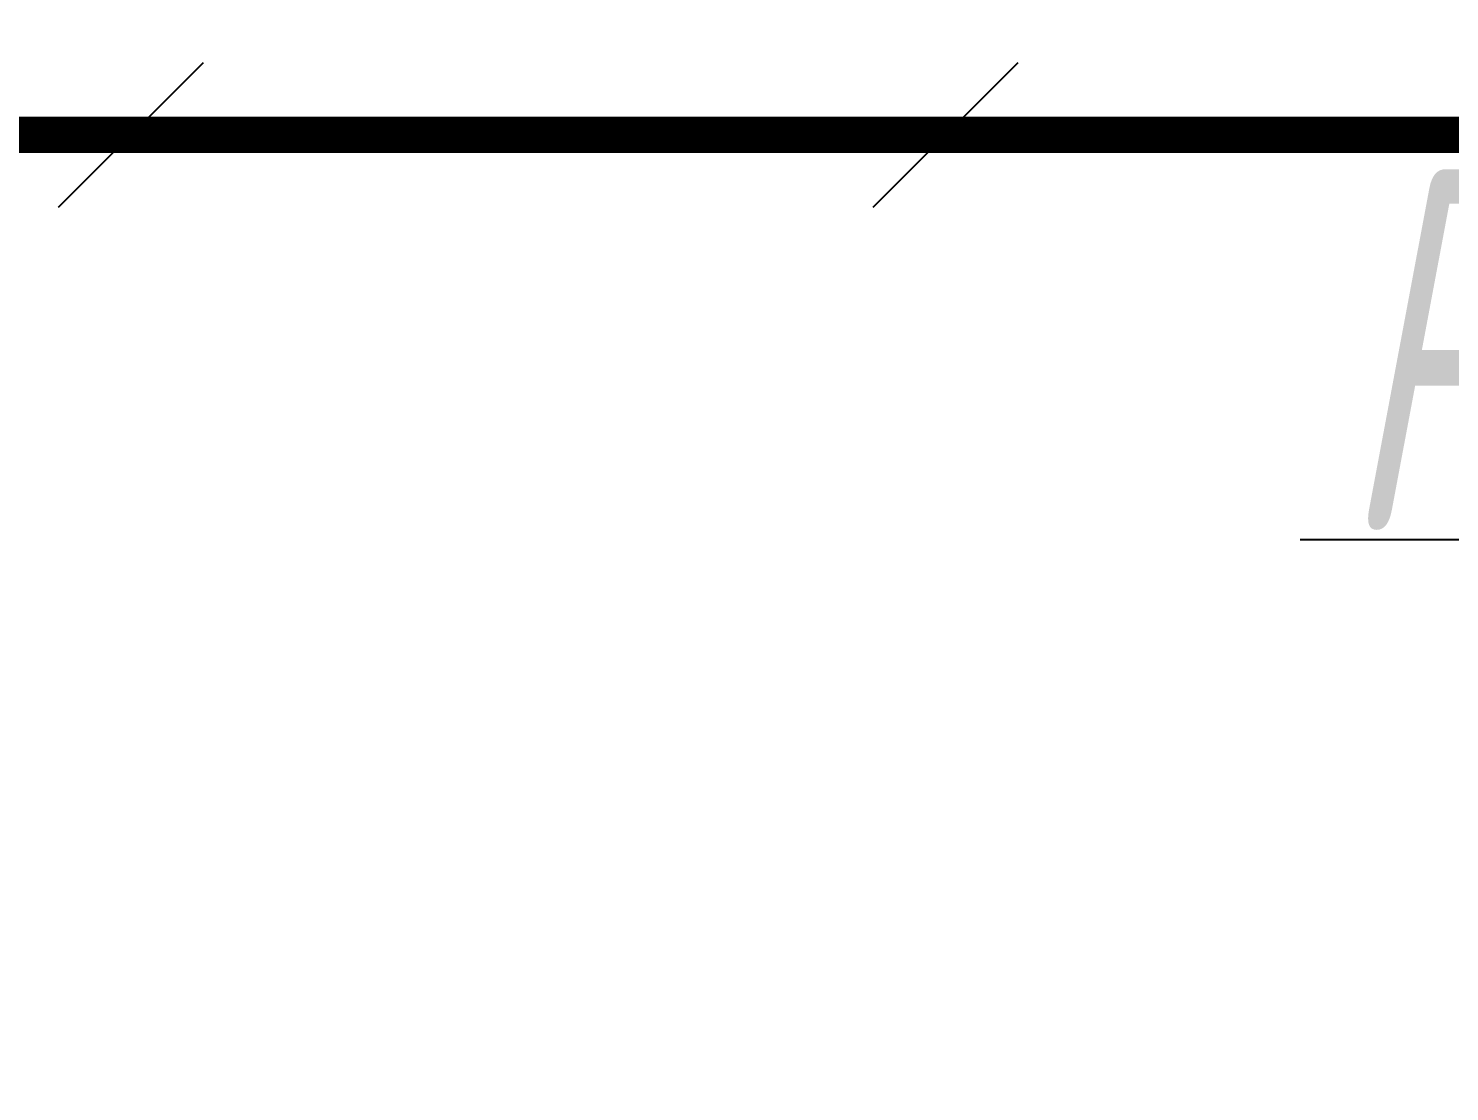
# Model space of a CAD drawing. Extents: x 2803505 to 5851001, y -1372902 to 24339.
# Drawn here: x 3346987 to 3348949, y -776293 to -774824 of the extents above; entities that cross this region are included whole.
import ezdxf
from ezdxf.enums import TextEntityAlignment as Align

# ---------------------------------------------------------------- set-up
doc = ezdxf.new("R2010")
doc.units = 0
doc.header["$LTSCALE"] = 1000
doc.header["$MEASUREMENT"] = 0
doc.linetypes.add('CENTER2', pattern=[1.125, 0.75, -0.125, 0.125, -0.125])
doc.layers.get('0').update_dxf_attribs({"linetype": 'CONTINUOUS'})
for name, color, linetype in [('DIM-照明', 7, 'CONTINUOUS'), ('SHTLN', 4, 'CONTINUOUS'), ('WIRE-接地', 2, 'CONTINUOUS')]:
    doc.layers.add(name, color=color, linetype=linetype)
doc.styles.add('HZTXT', font='gbeitc.shx', dxfattribs={"width": 0.8, "height": 400, "bigfont": 'hztxt.shx'})

# ---------------------------------------------------------------- blocks, each defined once
blk = doc.blocks.new('$TelecSys$00000008')
blk.add_line((0.4, 0.4), (-0.4, -0.4))

msp = doc.modelspace()

# ---------------------------------------------------------------- linework, layer by layer
at = {"layer": 'DIM-照明', "color": 7, "ltscale": 0.8}
msp.add_line((3348743.1, -775530.2), (3349508.5, -775530.2), dxfattribs=at)
at = {"layer": 'WIRE-接地', "color": 2, "linetype": 'CENTER2', "const_width": 50}
msp.add_lwpolyline([(3380518.6, -776767.3), (3375614.4, -776767.3), (3375614.4, -776166.2), (3374862.6, -776166.2), (3374862.6, -774959.4), (3368264.7, -774959.4), (3368264.7, -775566.6), (3362866.8, -775566.6), (3362866.8, -774962.7), (3356264.8, -774962.7), (3356264.8, -776168.2), (3355518.1, -776168.2), (3355518.1, -776763.5), (3350610.6, -776763.5), (3350610.6, -776160.6), (3349864.5, -776160.6), (3349864.5, -774971.3), (3343267.9, -774971.3), (3343267.9, -775564.2), (3340562.1, -775564.2), (3340562.1, -767667.6)], dxfattribs=at)

# ---------------------------------------------------------------- block references
at = {"layer": 'SHTLN', "color": 2, "xscale": 250, "yscale": 250, "zscale": 250, "rotation": 180}
for p in [(3347128.7, -774971.3), (3348253.7, -774971.3)]:
    msp.add_blockref('$TelecSys$00000008', p, dxfattribs=at)

# ---------------------------------------------------------------- texts
at = {"layer": 'DIM-照明', "color": 7, "ltscale": 0.8, "style": 'HZTXT', "width": 0.7}
msp.add_text('Pt1', height=500, dxfattribs=at).set_placement((3349073.9, -775268.5), align=Align.MIDDLE)

doc.saveas('drawing.dxf')
